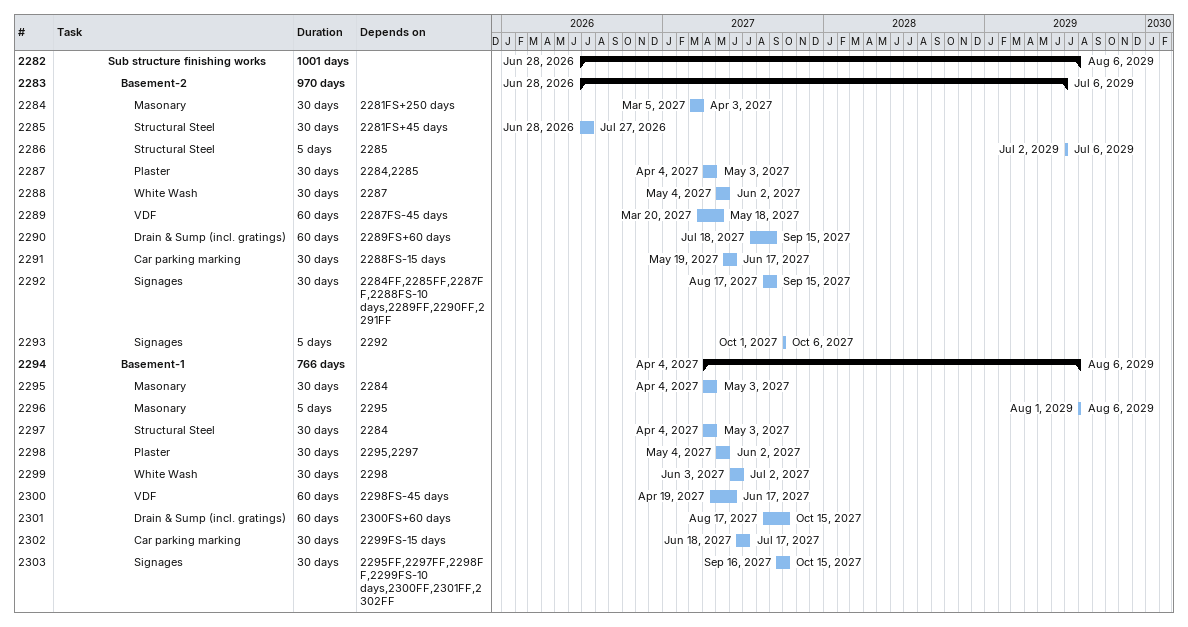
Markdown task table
| ID | Level | Task | Duration | Start | Finish | Predecessors |
|---|---|---|---|---|---|---|
| 2282 | 5 | **Sub structure finishing works** | 1001d | 2026-06-28 | 2029-08-06 |  |
| 2283 | 6 | **Basement-2** | 970d | 2026-06-28 | 2029-07-06 |  |
| 2284 | 7 | Masonary | 30d | 2027-03-05 | 2027-04-03 | 2281FS+250d |
| 2285 | 7 | Structural Steel | 30d | 2026-06-28 | 2026-07-27 | 2281FS+45d |
| 2286 | 7 | Structural Steel | 5d | 2029-07-02 | 2029-07-06 | 2285 |
| 2287 | 7 | Plaster | 30d | 2027-04-04 | 2027-05-03 | 2284, 2285 |
| 2288 | 7 | White Wash | 30d | 2027-05-04 | 2027-06-02 | 2287 |
| 2289 | 7 | VDF | 60d | 2027-03-20 | 2027-05-18 | 2287FS-45d |
| 2290 | 7 | Drain & Sump (incl. gratings) | 60d | 2027-07-18 | 2027-09-15 | 2289FS+60d |
| 2291 | 7 | Car parking marking | 30d | 2027-05-19 | 2027-06-17 | 2288FS-15d |
| 2292 | 7 | Signages | 30d | 2027-08-17 | 2027-09-15 | 2284FF, 2285FF, 2287FF, 2288FS-10d, 2289FF, 2290FF, 2291FF |
| 2293 | 7 | Signages | 5d | 2027-10-01 | 2027-10-06 | 2292 |
| 2294 | 6 | **Basement-1** | 766d | 2027-04-04 | 2029-08-06 |  |
| 2295 | 7 | Masonary | 30d | 2027-04-04 | 2027-05-03 | 2284 |
| 2296 | 7 | Masonary | 5d | 2029-08-01 | 2029-08-06 | 2295 |
| 2297 | 7 | Structural Steel | 30d | 2027-04-04 | 2027-05-03 | 2284 |
| 2298 | 7 | Plaster | 30d | 2027-05-04 | 2027-06-02 | 2295, 2297 |
| 2299 | 7 | White Wash | 30d | 2027-06-03 | 2027-07-02 | 2298 |
| 2300 | 7 | VDF | 60d | 2027-04-19 | 2027-06-17 | 2298FS-45d |
| 2301 | 7 | Drain & Sump (incl. gratings) | 60d | 2027-08-17 | 2027-10-15 | 2300FS+60d |
| 2302 | 7 | Car parking marking | 30d | 2027-06-18 | 2027-07-17 | 2299FS-15d |
| 2303 | 7 | Signages | 30d | 2027-09-16 | 2027-10-15 | 2295FF, 2297FF, 2298FF, 2299FS-10d, 2300FF, 2301FF, 2302FF |
